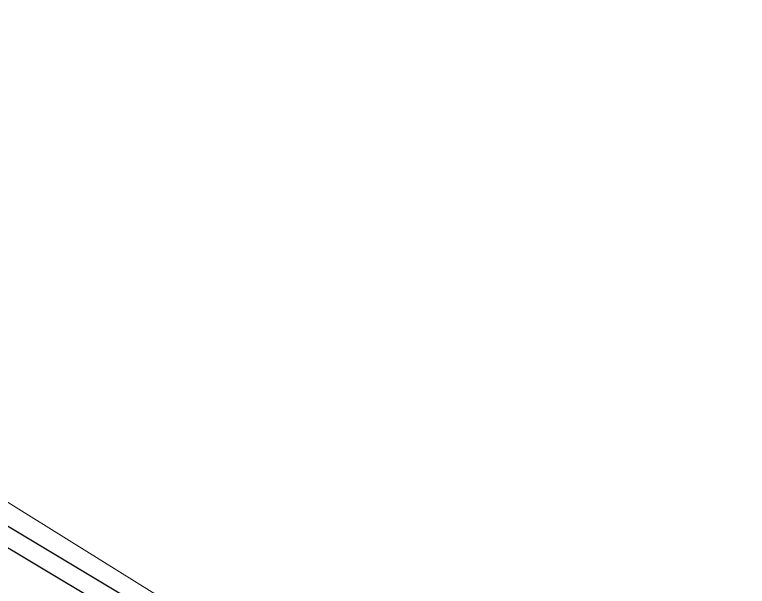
# Model space of a CAD drawing. Header units: inches. Extents: x -110725 to 51121, y 8404 to 44825.
# Drawn here: x 4460 to 6619, y 22672 to 24357 of the extents above; entities that cross this region are included whole.
import ezdxf

# ---------------------------------------------------------------- set-up
doc = ezdxf.new("R2010")
doc.units = ezdxf.units.IN
doc.header["$LTSCALE"] = 0.1
doc.header["$MEASUREMENT"] = 0
doc.layers.get('0').update_dxf_attribs({"color": 1, "lineweight": 0})
doc.layers.get('Defpoints').update_dxf_attribs({"lineweight": 0})
doc.layers.add('dim', color=252, linetype='Continuous', lineweight=0)
doc.layers.add('road', color=8, linetype='Continuous')
doc.styles.add('EHSAN', font='arial.ttf', dxfattribs={"height": 54})
doc.dimstyles.new('DIM1', dxfattribs={"dimtxt": 54, "dimasz": 6, "dimexe": 6, "dimexo": 3, "dimgap": 1, "dimtad": 0, "dimzin": 0, "dimdsep": 46, "dimlunit": 4, "dimtxsty": 'EHSAN', "dimblk": 'ARCHTICK', "dimcen": 3, "dimdle": 6, "dimclrd": 4, "dimclre": 4, "dimclrt": 6, "dimadec": 0, "dimazin": 0, "dimtfac": 1, "dimtofl": 0, "dimtmove": 1, "dimatfit": 3, "dimldrblk": 'ARCHTICK', "dimfxl": 4, "dimtolj": 1, "dimtzin": 3, "dimlwd": -1, "dimlwe": -1, "dimarcsym": 0})

# ---------------------------------------------------------------- blocks, each defined once
blk = doc.blocks.new('_ArchTick')
at = {"color": 0, "linetype": 'ByBlock', "const_width": 0.15}
blk.add_lwpolyline([(-0.5, -0.5), (0.5, 0.5)], dxfattribs=at)
blk = doc.blocks.new('*D1985')
at = {"layer": 'Defpoints', "color": 0, "transparency": 16777216}
for p in [(4213.6, 23059.7), (4070.8, 22829.6), (7671.2, 20595.2, 1175.7)]:
    blk.add_point(p, dxfattribs=at)
at = {"layer": 'dim', "color": 4, "transparency": 16777216}
for p, q in [((4072.4, 22832.1), (4216.7, 23064.8)), ((4193.2, 23072.3), (5899.6, 22013.3)), ((7834.4, 20812.6), (6128, 21871.6)), ((7672.8, 20597.7), (7817.1, 20830.4))]:
    blk.add_line(p, q, dxfattribs=at)
at = {"layer": 'dim', "color": 4, "transparency": 16777216, "xscale": 24, "yscale": 24, "zscale": 24}
for p, rotation in [((4213.6, 23059.7), 148.1765203500402), ((7814, 20825.3), 328.1765203500402)]:
    blk.add_blockref('_ArchTick', p, dxfattribs=dict(at, rotation=rotation))
at = {"layer": 'dim', "color": 6, "transparency": 16777216, "insert": (6013.8, 21942.5), "char_height": 54, "attachment_point": 5, "rotation": 328.1765, "style": 'EHSAN'}
blk.add_mtext('\\A1;353\'-1{\\H1x;\\S1/2;}"', dxfattribs=at)

msp = doc.modelspace()

# ---------------------------------------------------------------- linework, layer by layer
at = {"layer": 'road', "linetype": 'Continuous'}
for points, elevation in [([(9047.2707, 20083.63124), (8821.63366, 20218.94372), (-2747.1018, 27162.757)], 4.40796), ([(-2778.14453, 27109.72141), (8993.77831, 20058.33929)], 1.42961)]:
    msp.add_lwpolyline(points, dxfattribs=dict(at, elevation=elevation))

# ---------------------------------------------------------------- dimensions: what is measured, and where the dimension line sits
at = {"layer": 'dim'}
dim = msp.add_linear_dim(base=(4213.5516, 23059.65468, -1174.66297), p1=(7671.19468, 20595.17907, 1.07221), p2=(4070.76911, 22829.58067, -1174.66297), angle=148.17652035, dimstyle='DIM1', override={"dimtxt": 36, "dimasz": 24, "dimdle": 24}, dxfattribs=at)
dim.commit()
dim.dimension.update_dxf_attribs({"geometry": '*D1985', "text_midpoint": (6013.76438, 21942.45388, -1174.66297), "dimtype": 161})

doc.saveas('drawing.dxf')
